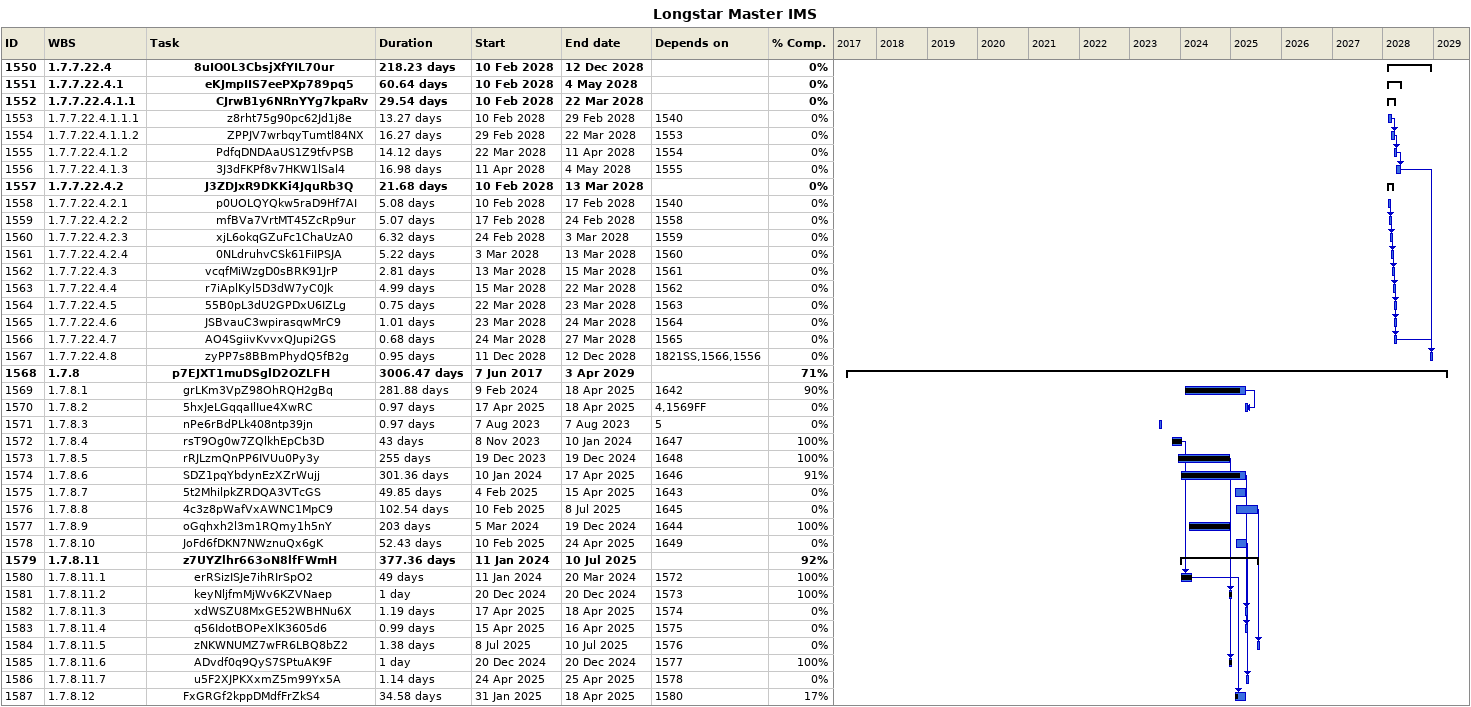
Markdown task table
Longstar Master IMS

| ID | WBS | Task | Duration | Start | Finish | Predecessors | % complete |
|---|---|---|---|---|---|---|---|
| 1550 | 1.7.7.22.4 | **8uIO0L3CbsjXfYIL70ur** | 218.23d | 2028-02-10 | 2028-12-12 |  | 0 |
| 1551 | 1.7.7.22.4.1 | **eKJmpIIS7eePXp789pq5** | 60.64d | 2028-02-10 | 2028-05-04 |  | 0 |
| 1552 | 1.7.7.22.4.1.1 | **CJrwB1y6NRnYYg7kpaRv** | 29.54d | 2028-02-10 | 2028-03-22 |  | 0 |
| 1553 | 1.7.7.22.4.1.1.1 | z8rht75g90pc62Jd1j8e | 13.27d | 2028-02-10 | 2028-02-29 | 1540 | 0 |
| 1554 | 1.7.7.22.4.1.1.2 | ZPPJV7wrbqyTumtl84NX | 16.27d | 2028-02-29 | 2028-03-22 | 1553 | 0 |
| 1555 | 1.7.7.22.4.1.2 | PdfqDNDAaUS1Z9tfvPSB | 14.12d | 2028-03-22 | 2028-04-11 | 1554 | 0 |
| 1556 | 1.7.7.22.4.1.3 | 3J3dFKPf8v7HKW1lSal4 | 16.98d | 2028-04-11 | 2028-05-04 | 1555 | 0 |
| 1557 | 1.7.7.22.4.2 | **J3ZDJxR9DKKi4JquRb3Q** | 21.68d | 2028-02-10 | 2028-03-13 |  | 0 |
| 1558 | 1.7.7.22.4.2.1 | p0UOLQYQkw5raD9Hf7AI | 5.08d | 2028-02-10 | 2028-02-17 | 1540 | 0 |
| 1559 | 1.7.7.22.4.2.2 | mfBVa7VrtMT45ZcRp9ur | 5.07d | 2028-02-17 | 2028-02-24 | 1558 | 0 |
| 1560 | 1.7.7.22.4.2.3 | xjL6okqGZuFc1ChaUzA0 | 6.32d | 2028-02-24 | 2028-03-03 | 1559 | 0 |
| 1561 | 1.7.7.22.4.2.4 | 0NLdruhvCSk61FiIPSJA | 5.22d | 2028-03-03 | 2028-03-13 | 1560 | 0 |
| 1562 | 1.7.7.22.4.3 | vcqfMiWzgD0sBRK91JrP | 2.81d | 2028-03-13 | 2028-03-15 | 1561 | 0 |
| 1563 | 1.7.7.22.4.4 | r7iAplKyl5D3dW7yC0Jk | 4.99d | 2028-03-15 | 2028-03-22 | 1562 | 0 |
| 1564 | 1.7.7.22.4.5 | 55B0pL3dU2GPDxU6IZLg | 0.75d | 2028-03-22 | 2028-03-23 | 1563 | 0 |
| 1565 | 1.7.7.22.4.6 | JSBvauC3wpirasqwMrC9 | 1.01d | 2028-03-23 | 2028-03-24 | 1564 | 0 |
| 1566 | 1.7.7.22.4.7 | AO4SgiivKvvxQJupi2GS | 0.68d | 2028-03-24 | 2028-03-27 | 1565 | 0 |
| 1567 | 1.7.7.22.4.8 | zyPP7s8BBmPhydQ5fB2g | 0.95d | 2028-12-11 | 2028-12-12 | 1821SS, 1566, 1556 | 0 |
| 1568 | 1.7.8 | **p7EJXT1muDSglD2OZLFH** | 3006.47d | 2017-06-07 | 2029-04-03 |  | 71 |
| 1569 | 1.7.8.1 | grLKm3VpZ98OhRQH2gBq | 281.88d | 2024-02-09 | 2025-04-18 | 1642 | 90 |
| 1570 | 1.7.8.2 | 5hxJeLGqqaIlIue4XwRC | 0.97d | 2025-04-17 | 2025-04-18 | 4, 1569FF | 0 |
| 1571 | 1.7.8.3 | nPe6rBdPLk408ntp39jn | 0.97d | 2023-08-07 | 2023-08-07 | 5 | 0 |
| 1572 | 1.7.8.4 | rsT9Og0w7ZQlkhEpCb3D | 43d | 2023-11-08 | 2024-01-10 | 1647 | 100 |
| 1573 | 1.7.8.5 | rRJLzmQnPP6IVUu0Py3y | 255d | 2023-12-19 | 2024-12-19 | 1648 | 100 |
| 1574 | 1.7.8.6 | SDZ1pqYbdynEzXZrWujj | 301.36d | 2024-01-10 | 2025-04-17 | 1646 | 91 |
| 1575 | 1.7.8.7 | 5t2MhilpkZRDQA3VTcGS | 49.85d | 2025-02-04 | 2025-04-15 | 1643 | 0 |
| 1576 | 1.7.8.8 | 4c3z8pWafVxAWNC1MpC9 | 102.54d | 2025-02-10 | 2025-07-08 | 1645 | 0 |
| 1577 | 1.7.8.9 | oGqhxh2l3m1RQmy1h5nY | 203d | 2024-03-05 | 2024-12-19 | 1644 | 100 |
| 1578 | 1.7.8.10 | JoFd6fDKN7NWznuQx6gK | 52.43d | 2025-02-10 | 2025-04-24 | 1649 | 0 |
| 1579 | 1.7.8.11 | **z7UYZlhr663oN8lfFWmH** | 377.36d | 2024-01-11 | 2025-07-10 |  | 92 |
| 1580 | 1.7.8.11.1 | erRSizISJe7ihRIrSpO2 | 49d | 2024-01-11 | 2024-03-20 | 1572 | 100 |
| 1581 | 1.7.8.11.2 | keyNljfmMjWv6KZVNaep | 1d | 2024-12-20 | 2024-12-20 | 1573 | 100 |
| 1582 | 1.7.8.11.3 | xdWSZU8MxGE52WBHNu6X | 1.19d | 2025-04-17 | 2025-04-18 | 1574 | 0 |
| 1583 | 1.7.8.11.4 | q56IdotBOPeXlK3605d6 | 0.99d | 2025-04-15 | 2025-04-16 | 1575 | 0 |
| 1584 | 1.7.8.11.5 | zNKWNUMZ7wFR6LBQ8bZ2 | 1.38d | 2025-07-08 | 2025-07-10 | 1576 | 0 |
| 1585 | 1.7.8.11.6 | ADvdf0q9QyS7SPtuAK9F | 1d | 2024-12-20 | 2024-12-20 | 1577 | 100 |
| 1586 | 1.7.8.11.7 | u5F2XJPKXxmZ5m99Yx5A | 1.14d | 2025-04-24 | 2025-04-25 | 1578 | 0 |
| 1587 | 1.7.8.12 | FxGRGf2kppDMdfFrZkS4 | 34.58d | 2025-01-31 | 2025-04-18 | 1580 | 17 |
